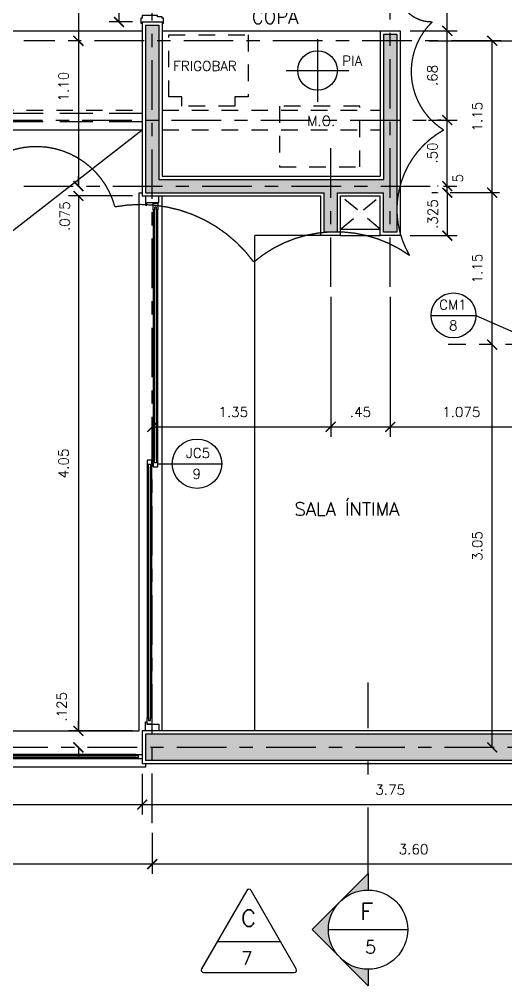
# Model space of a CAD drawing. Header units: millimetres. Extents: x 128 to 761, y 122 to 191.
# Drawn here: x 208.11 to 211.79, y 123.23 to 130.55 of the extents above; entities that cross this region are included whole.
import ezdxf
from ezdxf.enums import TextEntityAlignment as Align

# ---------------------------------------------------------------- set-up
doc = ezdxf.new("R2010")
doc.units = ezdxf.units.MM
for name, pattern in [('CENTER', [0.6, 0.375, -0.075, 0.075, -0.075]), ('DASHDOT', [1, 0.5, -0.25, 0, -0.25]), ('HIDDEN', [0.375, 0.25, -0.125])]:
    doc.linetypes.add(name, pattern=pattern)
for name, color, linetype in [('ALV', 5, 'Continuous'), ('CAIX', 2, 'Continuous'), ('CAIXN', 7, 'Continuous'), ('COTAS', 1, 'Continuous'), ('EIXOS', 141, 'CENTER'), ('LPROJ', 7, 'HIDDEN'), ('LVISTA02', 1, 'Continuous'), ('NOTAS', 2, 'Continuous'), ('PEÇAS', 7, 'Continuous'), ('REVEST', 2, 'Continuous'), ('SOLID', 8, 'Continuous'), ('TEXT', 3, 'Continuous')]:
    doc.layers.add(name, color=color, linetype=linetype)
doc.styles.add('100-50', font='romans.shx', dxfattribs={"height": 0.125})
doc.styles.add('60-50', font='romans.shx', dxfattribs={"height": 0.075})
doc.styles.add('80-50', font='romans.shx', dxfattribs={"height": 0.1})
doc.dimstyles.new('50', dxfattribs={"dimtxt": 0.1, "dimasz": 2.5, "dimexe": 1.25, "dimexo": 0.625, "dimgap": 0.075, "dimtad": 1, "dimzin": 0, "dimdsep": 46, "dimtxsty": '60-50', "dimcen": 2.5, "dimclrt": 3, "dimadec": 0, "dimazin": 0, "dimtfac": 1, "dimtmove": 0, "dimatfit": 3, "dimfxl": 1, "dimarcsym": 0})

# ---------------------------------------------------------------- blocks, each defined once
blk = doc.blocks.new('_ARCHTICK')
at = {"color": 0, "linetype": 'ByBlock', "const_width": 0.15}
blk.add_lwpolyline([(-0.5, -0.5), (0.5, 0.5)], dxfattribs=at)
blk = doc.blocks.new('*D184')
at = {"layer": 'COTAS', "color": 0, "lineweight": -2}
for p, q in [((209.114, 124.3898), (209.114, 124.0791)), ((212.714, 124.1541), (209.114, 124.1541))]:
    blk.add_line(p, q, dxfattribs=at)
at = {"layer": 'DEFPOINTS', "color": 0}
for p in [(209.114, 124.4648), (212.714, 124.4648), (209.114, 124.1541)]:
    blk.add_point(p, dxfattribs=at)
at = {"layer": 'COTAS', "color": 0, "lineweight": -2, "xscale": 0.075, "yscale": 0.075, "zscale": 0.075, "rotation": 180}
blk.add_blockref('_ARCHTICK', (209.114, 124.1541), dxfattribs=at)
at = {"layer": 'COTAS', "color": 0, "lineweight": -2, "xscale": 0.075, "yscale": 0.075, "zscale": 0.075}
blk.add_blockref('_ARCHTICK', (212.714, 124.1541), dxfattribs=at)
at = {"layer": 'COTAS', "color": 3, "insert": (211.0904, 124.2666), "char_height": 0.075, "attachment_point": 5, "style": '60-50'}
blk.add_mtext('3.60', dxfattribs=at)
blk = doc.blocks.new('*D185')
at = {"layer": 'COTAS', "color": 0, "lineweight": -2}
for p, q in [((203.114, 124.3898), (203.114, 124.0791)), ((209.114, 124.1541), (203.114, 124.1541))]:
    blk.add_line(p, q, dxfattribs=at)
at = {"layer": 'DEFPOINTS', "color": 0}
for p in [(203.114, 124.4648), (209.114, 124.4648), (203.114, 124.1541)]:
    blk.add_point(p, dxfattribs=at)
at = {"layer": 'COTAS', "color": 0, "lineweight": -2, "xscale": 0.075, "yscale": 0.075, "zscale": 0.075, "rotation": 180}
blk.add_blockref('_ARCHTICK', (203.114, 124.1541), dxfattribs=at)
at = {"layer": 'COTAS', "color": 0, "lineweight": -2, "xscale": 0.075, "yscale": 0.075, "zscale": 0.075}
blk.add_blockref('_ARCHTICK', (209.114, 124.1541), dxfattribs=at)
at = {"layer": 'COTAS', "color": 3, "insert": (206.114, 124.2666), "char_height": 0.075, "attachment_point": 5, "style": '60-50'}
blk.add_mtext('6.00', dxfattribs=at)
blk = doc.blocks.new('*D209')
at = {"layer": 'COTAS', "color": 0, "lineweight": -2}
blk.add_line((208.5556, 131.5371), (208.5556, 130.3871), dxfattribs=at)
at = {"layer": 'DEFPOINTS', "color": 0}
for p in [(208.5556, 131.5371), (208.5556, 130.3871), (208.5556, 130.3871)]:
    blk.add_point(p, dxfattribs=at)
at = {"layer": 'COTAS', "color": 0, "lineweight": -2, "xscale": 0.075, "yscale": 0.075, "zscale": 0.075}
for p, rotation in [((208.5556, 131.5371), 90), ((208.5556, 130.3871), 270)]:
    blk.add_blockref('_ARCHTICK', p, dxfattribs=dict(at, rotation=rotation))
at = {"layer": 'COTAS', "color": 3, "insert": (208.4431, 130.8546), "char_height": 0.075, "attachment_point": 5, "rotation": 90, "style": '60-50'}
blk.add_mtext('1.15', dxfattribs=at)
blk = doc.blocks.new('*D210')
at = {"layer": 'COTAS', "color": 0, "lineweight": -2}
blk.add_line((208.5556, 130.3871), (208.5556, 129.2871), dxfattribs=at)
at = {"layer": 'DEFPOINTS', "color": 0}
for p in [(208.5556, 130.3871), (208.5556, 129.2871), (208.5556, 129.2871)]:
    blk.add_point(p, dxfattribs=at)
at = {"layer": 'COTAS', "color": 0, "lineweight": -2, "xscale": 0.075, "yscale": 0.075, "zscale": 0.075}
for p, rotation in [((208.5556, 130.3871), 90), ((208.5556, 129.2871), 270)]:
    blk.add_blockref('_ARCHTICK', p, dxfattribs=dict(at, rotation=rotation))
at = {"layer": 'COTAS', "color": 3, "insert": (208.4431, 130.0403), "char_height": 0.075, "attachment_point": 5, "rotation": 90, "style": '60-50'}
blk.add_mtext('1.10', dxfattribs=at)
blk = doc.blocks.new('*D211')
at = {"layer": 'COTAS', "color": 0, "lineweight": -2}
blk.add_line((211.685, 125.0371), (211.685, 128.0871), dxfattribs=at)
at = {"layer": 'DEFPOINTS', "color": 0}
for p in [(211.685, 128.0871), (211.685, 128.0871), (211.685, 125.0371)]:
    blk.add_point(p, dxfattribs=at)
at = {"layer": 'COTAS', "color": 0, "lineweight": -2, "xscale": 0.075, "yscale": 0.075, "zscale": 0.075}
for p, rotation in [((211.685, 128.0871), 90), ((211.685, 125.0371), 270)]:
    blk.add_blockref('_ARCHTICK', p, dxfattribs=dict(at, rotation=rotation))
at = {"layer": 'COTAS', "color": 3, "insert": (211.5725, 126.5621), "char_height": 0.075, "attachment_point": 5, "rotation": 90, "style": '60-50'}
blk.add_mtext('3.05', dxfattribs=at)
blk = doc.blocks.new('*D212')
at = {"layer": 'COTAS', "color": 0, "lineweight": -2}
blk.add_line((211.685, 128.0871), (211.685, 129.2371), dxfattribs=at)
at = {"layer": 'DEFPOINTS', "color": 0}
for p in [(211.685, 129.2371), (211.685, 129.2371), (211.685, 128.0871)]:
    blk.add_point(p, dxfattribs=at)
at = {"layer": 'COTAS', "color": 0, "lineweight": -2, "xscale": 0.075, "yscale": 0.075, "zscale": 0.075}
for p, rotation in [((211.685, 129.2371), 90), ((211.685, 128.0871), 270)]:
    blk.add_blockref('_ARCHTICK', p, dxfattribs=dict(at, rotation=rotation))
at = {"layer": 'COTAS', "color": 3, "insert": (211.5725, 128.6621), "char_height": 0.075, "attachment_point": 5, "rotation": 90, "style": '60-50'}
blk.add_mtext('1.15', dxfattribs=at)
blk = doc.blocks.new('*D213')
at = {"layer": 'COTAS', "color": 0, "lineweight": -2}
blk.add_line((211.685, 129.2371), (211.685, 130.3871), dxfattribs=at)
at = {"layer": 'DEFPOINTS', "color": 0}
for p in [(211.685, 130.3871), (211.685, 130.3871), (211.685, 129.2371)]:
    blk.add_point(p, dxfattribs=at)
at = {"layer": 'COTAS', "color": 0, "lineweight": -2, "xscale": 0.075, "yscale": 0.075, "zscale": 0.075}
for p, rotation in [((211.685, 130.3871), 90), ((211.685, 129.2371), 270)]:
    blk.add_blockref('_ARCHTICK', p, dxfattribs=dict(at, rotation=rotation))
at = {"layer": 'COTAS', "color": 3, "insert": (211.5725, 129.8121), "char_height": 0.075, "attachment_point": 5, "rotation": 90, "style": '60-50'}
blk.add_mtext('1.15', dxfattribs=at)
blk = doc.blocks.new('*D214')
at = {"layer": 'COTAS', "color": 0, "lineweight": -2}
for p, q in [((211.3456, 129.2871), (211.3456, 129.3621)), ((211.2777, 129.2871), (211.2706, 129.2871)), ((211.3456, 129.2371), (211.3456, 129.2871)), ((211.2777, 129.2371), (211.2706, 129.2371)), ((211.3456, 129.2371), (211.3456, 129.1621))]:
    blk.add_line(p, q, dxfattribs=at)
at = {"layer": 'DEFPOINTS', "color": 0}
for p in [(211.3456, 129.2871), (211.3527, 129.2871), (211.3527, 129.2371)]:
    blk.add_point(p, dxfattribs=at)
at = {"layer": 'COTAS', "color": 0, "lineweight": -2, "xscale": 0.075, "yscale": 0.075, "zscale": 0.075}
for p, rotation in [((211.3456, 129.2871), 270), ((211.3456, 129.2371), 90)]:
    blk.add_blockref('_ARCHTICK', p, dxfattribs=dict(at, rotation=rotation))
at = {"layer": 'COTAS', "color": 3, "insert": (211.4254, 129.346), "char_height": 0.075, "attachment_point": 5, "rotation": 90, "style": '60-50'}
blk.add_mtext('5', dxfattribs=at)
blk = doc.blocks.new('*D217')
at = {"layer": 'COTAS', "color": 0, "lineweight": -2}
for p, q in [((211.2073, 130.3871), (221.2799, 130.3871)), ((221.2049, 128.0371), (221.2049, 130.3871))]:
    blk.add_line(p, q, dxfattribs=at)
at = {"layer": 'DEFPOINTS', "color": 0}
for p in [(211.1323, 130.3871), (221.2049, 130.3871), (221.4206, 128.0371)]:
    blk.add_point(p, dxfattribs=at)
at = {"layer": 'COTAS', "color": 0, "lineweight": -2, "xscale": 0.075, "yscale": 0.075, "zscale": 0.075}
for p, rotation in [((221.2049, 130.3871), 90), ((221.2049, 128.0371), 270)]:
    blk.add_blockref('_ARCHTICK', p, dxfattribs=dict(at, rotation=rotation))
at = {"layer": 'COTAS', "color": 3, "insert": (221.0924, 129.2121), "char_height": 0.075, "attachment_point": 5, "rotation": 90, "style": '60-50'}
blk.add_mtext('2.35', dxfattribs=at)
blk = doc.blocks.new('*D244')
at = {"layer": 'COTAS', "color": 0, "lineweight": -2}
for p, q in [((210.464, 128.4484), (210.464, 127.3892)), ((209.114, 127.4642), (210.464, 127.4642))]:
    blk.add_line(p, q, dxfattribs=at)
at = {"layer": 'DEFPOINTS', "color": 0}
for p in [(210.464, 128.5234), (209.114, 127.4642), (210.464, 127.4642)]:
    blk.add_point(p, dxfattribs=at)
at = {"layer": 'COTAS', "color": 0, "lineweight": -2, "xscale": 0.075, "yscale": 0.075, "zscale": 0.075, "rotation": 180}
blk.add_blockref('_ARCHTICK', (209.114, 127.4642), dxfattribs=at)
at = {"layer": 'COTAS', "color": 0, "lineweight": -2, "xscale": 0.075, "yscale": 0.075, "zscale": 0.075}
blk.add_blockref('_ARCHTICK', (210.464, 127.4642), dxfattribs=at)
at = {"layer": 'COTAS', "color": 3, "insert": (209.7272, 127.5767), "char_height": 0.075, "attachment_point": 5, "style": '60-50'}
blk.add_mtext('1.35', dxfattribs=at)
blk = doc.blocks.new('*D245')
at = {"layer": 'COTAS', "color": 0, "lineweight": -2}
for p, q in [((210.914, 128.4484), (210.914, 127.3892)), ((210.464, 127.4642), (210.914, 127.4642))]:
    blk.add_line(p, q, dxfattribs=at)
at = {"layer": 'DEFPOINTS', "color": 0}
for p in [(210.464, 128.5234), (210.914, 128.5234), (210.914, 127.4642)]:
    blk.add_point(p, dxfattribs=at)
at = {"layer": 'COTAS', "color": 0, "lineweight": -2, "xscale": 0.075, "yscale": 0.075, "zscale": 0.075, "rotation": 180}
blk.add_blockref('_ARCHTICK', (210.464, 127.4642), dxfattribs=at)
at = {"layer": 'COTAS', "color": 0, "lineweight": -2, "xscale": 0.075, "yscale": 0.075, "zscale": 0.075}
blk.add_blockref('_ARCHTICK', (210.914, 127.4642), dxfattribs=at)
at = {"layer": 'COTAS', "color": 3, "insert": (210.689, 127.5767), "char_height": 0.075, "attachment_point": 5, "style": '60-50'}
blk.add_mtext('.45', dxfattribs=at)
blk = doc.blocks.new('*D246')
at = {"layer": 'COTAS', "color": 0, "lineweight": -2}
for p, q in [((211.989, 127.9371), (211.989, 127.3892)), ((210.914, 127.4642), (211.989, 127.4642))]:
    blk.add_line(p, q, dxfattribs=at)
at = {"layer": 'DEFPOINTS', "color": 0}
for p in [(210.914, 128.5234), (211.989, 128.0121), (211.989, 127.4642)]:
    blk.add_point(p, dxfattribs=at)
at = {"layer": 'COTAS', "color": 0, "lineweight": -2, "xscale": 0.075, "yscale": 0.075, "zscale": 0.075, "rotation": 180}
blk.add_blockref('_ARCHTICK', (210.914, 127.4642), dxfattribs=at)
at = {"layer": 'COTAS', "color": 0, "lineweight": -2, "xscale": 0.075, "yscale": 0.075, "zscale": 0.075}
blk.add_blockref('_ARCHTICK', (211.989, 127.4642), dxfattribs=at)
at = {"layer": 'COTAS', "color": 3, "insert": (211.4515, 127.5767), "char_height": 0.075, "attachment_point": 5, "style": '60-50'}
blk.add_mtext('1.075', dxfattribs=at)
blk = doc.blocks.new('*D256')
at = {"layer": 'COTAS', "color": 0, "lineweight": -2}
for p, q in [((209.039, 124.8371), (209.039, 124.5295)), ((203.189, 124.6045), (209.039, 124.6045))]:
    blk.add_line(p, q, dxfattribs=at)
at = {"layer": 'DEFPOINTS', "color": 0}
for p in [(203.189, 124.9121), (209.039, 124.9121), (209.039, 124.6045)]:
    blk.add_point(p, dxfattribs=at)
at = {"layer": 'COTAS', "color": 0, "lineweight": -2, "xscale": 0.075, "yscale": 0.075, "zscale": 0.075, "rotation": 180}
blk.add_blockref('_ARCHTICK', (203.189, 124.6045), dxfattribs=at)
at = {"layer": 'COTAS', "color": 0, "lineweight": -2, "xscale": 0.075, "yscale": 0.075, "zscale": 0.075}
blk.add_blockref('_ARCHTICK', (209.039, 124.6045), dxfattribs=at)
at = {"layer": 'COTAS', "color": 3, "insert": (206.114, 124.717), "char_height": 0.075, "attachment_point": 5, "style": '60-50'}
blk.add_mtext('5.85', dxfattribs=at)
blk = doc.blocks.new('*D257')
at = {"layer": 'COTAS', "color": 0, "lineweight": -2}
for p, q in [((212.789, 124.8371), (212.789, 124.5295)), ((209.039, 124.6045), (212.789, 124.6045))]:
    blk.add_line(p, q, dxfattribs=at)
at = {"layer": 'DEFPOINTS', "color": 0}
for p in [(209.039, 124.9121), (212.789, 124.9121), (212.789, 124.6045)]:
    blk.add_point(p, dxfattribs=at)
at = {"layer": 'COTAS', "color": 0, "lineweight": -2, "xscale": 0.075, "yscale": 0.075, "zscale": 0.075, "rotation": 180}
blk.add_blockref('_ARCHTICK', (209.039, 124.6045), dxfattribs=at)
at = {"layer": 'COTAS', "color": 0, "lineweight": -2, "xscale": 0.075, "yscale": 0.075, "zscale": 0.075}
blk.add_blockref('_ARCHTICK', (212.789, 124.6045), dxfattribs=at)
at = {"layer": 'COTAS', "color": 3, "insert": (210.914, 124.717), "char_height": 0.075, "attachment_point": 5, "style": '60-50'}
blk.add_mtext('3.75', dxfattribs=at)
blk = doc.blocks.new('*D264')
at = {"layer": 'COTAS', "color": 0, "lineweight": -2}
for p, q in [((208.5556, 129.2871), (208.5556, 129.3621)), ((208.964, 129.2121), (208.4806, 129.2121)), ((208.5556, 129.2121), (208.5556, 129.1371))]:
    blk.add_line(p, q, dxfattribs=at)
at = {"layer": 'DEFPOINTS', "color": 0}
for p in [(208.5556, 129.2871), (208.5556, 129.2121), (209.039, 129.2121)]:
    blk.add_point(p, dxfattribs=at)
at = {"layer": 'COTAS', "color": 0, "lineweight": -2, "xscale": 0.075, "yscale": 0.075, "zscale": 0.075}
for p, rotation in [((208.5556, 129.2871), 270), ((208.5556, 129.2121), 90)]:
    blk.add_blockref('_ARCHTICK', p, dxfattribs=dict(at, rotation=rotation))
at = {"layer": 'COTAS', "color": 3, "insert": (208.4521, 129.0593), "char_height": 0.075, "attachment_point": 5, "rotation": 90, "style": '60-50'}
blk.add_mtext('.075', dxfattribs=at)
blk = doc.blocks.new('*D265')
at = {"layer": 'COTAS', "color": 0, "lineweight": -2}
for p, q in [((208.5556, 129.2121), (208.5556, 125.1621)), ((208.964, 125.1621), (208.4806, 125.1621))]:
    blk.add_line(p, q, dxfattribs=at)
at = {"layer": 'DEFPOINTS', "color": 0}
for p in [(209.039, 129.2121), (208.5556, 125.1621), (209.039, 125.1621)]:
    blk.add_point(p, dxfattribs=at)
at = {"layer": 'COTAS', "color": 0, "lineweight": -2, "xscale": 0.075, "yscale": 0.075, "zscale": 0.075}
for p, rotation in [((208.5556, 129.2121), 90), ((208.5556, 125.1621), 270)]:
    blk.add_blockref('_ARCHTICK', p, dxfattribs=dict(at, rotation=rotation))
at = {"layer": 'COTAS', "color": 3, "insert": (208.4431, 127.1871), "char_height": 0.075, "attachment_point": 5, "rotation": 90, "style": '60-50'}
blk.add_mtext('4.05', dxfattribs=at)
blk = doc.blocks.new('*D266')
at = {"layer": 'COTAS', "color": 0, "lineweight": -2}
for p, q in [((208.5556, 125.1621), (208.5556, 125.2371)), ((208.5556, 125.0371), (208.5556, 124.9621)), ((208.6265, 125.0371), (208.6306, 125.0371))]:
    blk.add_line(p, q, dxfattribs=at)
at = {"layer": 'DEFPOINTS', "color": 0}
for p in [(209.039, 125.1621), (208.5515, 125.0371), (208.5556, 125.0371)]:
    blk.add_point(p, dxfattribs=at)
at = {"layer": 'COTAS', "color": 0, "lineweight": -2, "xscale": 0.075, "yscale": 0.075, "zscale": 0.075}
for p, rotation in [((208.5556, 125.1621), 270), ((208.5556, 125.0371), 90)]:
    blk.add_blockref('_ARCHTICK', p, dxfattribs=dict(at, rotation=rotation))
at = {"layer": 'COTAS', "color": 3, "insert": (208.4292, 125.3443), "char_height": 0.075, "attachment_point": 5, "rotation": 90, "style": '60-50'}
blk.add_mtext('.125', dxfattribs=at)
blk = doc.blocks.new('*D267')
at = {"layer": 'COTAS', "color": 0, "lineweight": -2}
for p, q in [((211.3456, 129.2371), (211.3456, 128.9121)), ((211.064, 128.9121), (211.4206, 128.9121))]:
    blk.add_line(p, q, dxfattribs=at)
at = {"layer": 'DEFPOINTS', "color": 0}
for p in [(211.3456, 129.2371), (210.989, 128.9121), (211.3456, 128.9121)]:
    blk.add_point(p, dxfattribs=at)
at = {"layer": 'COTAS', "color": 0, "lineweight": -2, "xscale": 0.075, "yscale": 0.075, "zscale": 0.075}
for p, rotation in [((211.3456, 129.2371), 90), ((211.3456, 128.9121), 270)]:
    blk.add_blockref('_ARCHTICK', p, dxfattribs=dict(at, rotation=rotation))
at = {"layer": 'COTAS', "color": 3, "insert": (211.2354, 129.0746), "char_height": 0.075, "attachment_point": 5, "rotation": 90, "style": '60-50'}
blk.add_mtext('.325', dxfattribs=at)
blk = doc.blocks.new('*D268')
at = {"layer": 'COTAS', "color": 0, "lineweight": -2}
for p, q in [((211.2045, 129.7871), (211.4206, 129.7871)), ((211.3456, 129.2871), (211.3456, 129.7871))]:
    blk.add_line(p, q, dxfattribs=at)
at = {"layer": 'DEFPOINTS', "color": 0}
for p in [(211.1295, 129.7871), (211.3456, 129.7871), (211.3456, 129.2871)]:
    blk.add_point(p, dxfattribs=at)
at = {"layer": 'COTAS', "color": 0, "lineweight": -2, "xscale": 0.075, "yscale": 0.075, "zscale": 0.075}
for p, rotation in [((211.3456, 129.7871), 90), ((211.3456, 129.2871), 270)]:
    blk.add_blockref('_ARCHTICK', p, dxfattribs=dict(at, rotation=rotation))
at = {"layer": 'COTAS', "color": 3, "insert": (211.2331, 129.5371), "char_height": 0.075, "attachment_point": 5, "rotation": 90, "style": '60-50'}
blk.add_mtext('.50', dxfattribs=at)
blk = doc.blocks.new('*D269')
at = {"layer": 'COTAS', "color": 0, "lineweight": -2}
for p, q in [((211.064, 130.4621), (211.4206, 130.4621)), ((211.3456, 129.7871), (211.3456, 130.4621)), ((211.3, 129.7871), (211.2706, 129.7871))]:
    blk.add_line(p, q, dxfattribs=at)
at = {"layer": 'DEFPOINTS', "color": 0}
for p in [(210.989, 130.4621), (211.3456, 130.4621), (211.375, 129.7871)]:
    blk.add_point(p, dxfattribs=at)
at = {"layer": 'COTAS', "color": 0, "lineweight": -2, "xscale": 0.075, "yscale": 0.075, "zscale": 0.075}
for p, rotation in [((211.3456, 130.4621), 90), ((211.3456, 129.7871), 270)]:
    blk.add_blockref('_ARCHTICK', p, dxfattribs=dict(at, rotation=rotation))
at = {"layer": 'COTAS', "color": 3, "insert": (211.2331, 130.1246), "char_height": 0.075, "attachment_point": 5, "rotation": 90, "style": '60-50'}
blk.add_mtext('.68', dxfattribs=at)
blk = doc.blocks.new('*D270')
at = {"layer": 'COTAS', "color": 0, "lineweight": -2}
for p, q in [((211.114, 131.4621), (211.4206, 131.4621)), ((211.3456, 130.4621), (211.3456, 131.4621))]:
    blk.add_line(p, q, dxfattribs=at)
at = {"layer": 'DEFPOINTS', "color": 0}
for p in [(211.039, 131.4621), (211.3456, 131.4621), (210.989, 130.4621)]:
    blk.add_point(p, dxfattribs=at)
at = {"layer": 'COTAS', "color": 0, "lineweight": -2, "xscale": 0.075, "yscale": 0.075, "zscale": 0.075}
for p, rotation in [((211.3456, 131.4621), 90), ((211.3456, 130.4621), 270)]:
    blk.add_blockref('_ARCHTICK', p, dxfattribs=dict(at, rotation=rotation))
at = {"layer": 'COTAS', "color": 3, "insert": (211.2331, 130.9621), "char_height": 0.075, "attachment_point": 5, "rotation": 90, "style": '60-50'}
blk.add_mtext('1.00', dxfattribs=at)
blk = doc.blocks.new('*D277')
at = {"layer": 'COTAS', "color": 0, "lineweight": -2}
for p, q in [((208.8626, 131.4296), (208.8626, 130.5296)), ((208.964, 130.5296), (208.7876, 130.5296))]:
    blk.add_line(p, q, dxfattribs=at)
at = {"layer": 'DEFPOINTS', "color": 0}
for p in [(209.039, 131.4296), (208.8626, 130.5296), (209.039, 130.5296)]:
    blk.add_point(p, dxfattribs=at)
at = {"layer": 'COTAS', "color": 0, "lineweight": -2, "xscale": 0.075, "yscale": 0.075, "zscale": 0.075}
for p, rotation in [((208.8626, 131.4296), 90), ((208.8626, 130.5296), 270)]:
    blk.add_blockref('_ARCHTICK', p, dxfattribs=dict(at, rotation=rotation))
at = {"layer": 'COTAS', "color": 3, "insert": (208.7501, 130.9796), "char_height": 0.075, "attachment_point": 5, "rotation": 90, "style": '60-50'}
blk.add_mtext('.90', dxfattribs=at)

msp = doc.modelspace()

# ---------------------------------------------------------------- hatches: boundary and pattern name
at = {"layer": 'NOTAS'}
h = msp.add_hatch(color=1, dxfattribs=at)
h.paths.add_polyline_path([(210.5345, 123.8697), (210.3223, 123.6576), (210.5345, 123.4454, -0.414214)])
h.paths.add_polyline_path([(210.5345, 123.4454), (210.7466, 123.2333), (210.7466, 123.3576, -0.198912)])
h.paths.add_polyline_path([(210.7466, 123.9576), (210.7466, 124.0818), (210.5345, 123.8697, -0.198912)])
at = {"layer": 'SOLID'}
h = msp.add_hatch(color=256, dxfattribs=at)
h.paths.add_polyline_path([(209.164, 136.0871), (209.064, 136.0871), (209.064, 134.6871), (209.164, 134.6871)], flags=17)
h.paths.add_polyline_path([(209.064, 131.5871), (209.014, 131.5871), (209.014, 131.4871), (209.064, 131.4871), (209.064, 131.4546), (209.164, 131.4546), (209.164, 131.4871), (211.014, 131.4871), (211.014, 131.5871), (210.964, 131.5871), (210.964, 132.3371), (210.864, 132.3371), (210.864, 131.5871), (209.164, 131.5871), (209.164, 133.7371), (210.864, 133.7371), (210.864, 133.0871), (210.964, 133.0871), (210.964, 136.0871), (210.864, 136.0871), (210.864, 133.8371), (209.164, 133.8371), (209.164, 133.9371), (209.064, 133.9371)])
h.paths.add_polyline_path([(209.164, 130.5046), (209.064, 130.5046), (209.064, 129.2371), (210.414, 129.2371), (210.414, 128.9371), (210.514, 128.9371), (210.514, 129.2371), (210.864, 129.2371), (210.864, 128.9371), (210.964, 128.9371), (210.964, 130.4371), (210.864, 130.4371), (210.864, 129.3371), (209.164, 129.3371)])
h = msp.add_hatch(color=256, dxfattribs=at)
h.paths.add_polyline_path([(212.014, 128.1371), (212.014, 128.0371), (213.864, 128.0371), (213.864, 127.9371), (213.964, 127.9371), (213.964, 128.1371)])
h.paths.add_polyline_path([(209.064, 125.1371), (209.064, 124.9371), (212.764, 124.9371), (212.764, 125.1371)])

# ---------------------------------------------------------------- linework, layer by layer
at = {"layer": 'ALV'}
for p, q in [((209.064, 130.5046), (209.064, 129.2371)), ((209.064, 130.5046), (209.164, 130.5046)), ((209.164, 130.5046), (209.164, 129.3371)), ((210.864, 130.4371), (210.864, 129.3371)), ((210.864, 130.4371), (210.964, 130.4371)), ((210.964, 130.4371), (210.964, 128.9371)), ((209.164, 129.3371), (210.864, 129.3371)), ((209.064, 129.2371), (210.414, 129.2371)), ((210.414, 128.9371), (210.414, 129.2371)), ((210.514, 128.9371), (210.514, 129.2371)), ((210.514, 129.2371), (210.864, 129.2371)), ((210.864, 128.9371), (210.864, 129.2371)), ((210.514, 128.9371), (210.414, 128.9371)), ((210.964, 128.9371), (210.864, 128.9371)), ((212.764, 125.1371), (209.064, 125.1371)), ((209.064, 125.1371), (209.064, 124.9371)), ((212.764, 124.9371), (209.064, 124.9371))]:
    msp.add_line(p, q, dxfattribs=at)
at = {"layer": 'CAIX', "linetype": 'HIDDEN', "ltscale": 0.5}
msp.add_line((204.339, 129.8621), (209.039, 129.8621), dxfattribs=at)
at = {"layer": 'CAIX', "linetype": 'HIDDEN'}
for p, q in [((209.039, 129.8371), (204.339, 129.8371)), ((209.039, 129.7744), (204.339, 129.7744))]:
    msp.add_line(p, q, dxfattribs=at)
at = {"layer": 'CAIX'}
for p, q in [((209.1315, 127.2121), (209.1315, 129.1081)), ((209.1465, 127.2121), (209.1465, 129.1081)), ((209.0865, 125.2621), (209.0865, 127.1621)), ((209.1015, 125.2621), (209.1015, 127.1621)), ((209.0765, 125.2121), (209.0765, 125.2621)), ((209.0765, 125.2621), (209.0865, 125.2621)), ((209.0865, 125.2621), (209.0865, 125.2421)), ((209.1015, 125.2421), (209.1015, 125.2621)), ((209.1015, 125.2621), (209.1115, 125.2621)), ((209.1115, 125.2621), (209.1115, 125.2121)), ((209.1115, 125.2121), (209.0765, 125.2121)), ((209.0865, 125.2421), (209.1015, 125.2421)), ((208.989, 124.9746), (207.894, 124.9746)), ((208.989, 124.9596), (207.894, 124.9596))]:
    msp.add_line(p, q, dxfattribs=at)
at = {"layer": 'CAIX', "color": 1}
for p, q in [((208.989, 124.9846), (207.894, 124.9846)), ((208.989, 124.9496), (207.894, 124.9496))]:
    msp.add_line(p, q, dxfattribs=at)
at = {"layer": 'CAIX'}
for points in [[(209.189, 130.5196), (209.199, 130.5196), (209.199, 130.5596), (209.189, 130.5596), (209.189, 130.5696), (209.154, 130.5696), (209.154, 130.5796), (209.039, 130.5796), (209.039, 130.5596), (209.029, 130.5596), (209.029, 130.5196), (209.039, 130.5196)], [(209.064, 129.2121), (209.064, 129.1421), (209.074, 129.1421), (209.074, 129.1621), (209.164, 129.1621), (209.164, 129.2121)], [(209.064, 125.1621), (209.064, 125.2321), (209.074, 125.2321), (209.074, 125.2121), (209.164, 125.2121), (209.164, 125.1621)]]:
    msp.add_lwpolyline(points, dxfattribs=at)
for points in [[(209.1315, 129.1281), (209.1315, 129.1081), (209.1215, 129.1081), (209.1215, 129.1581), (209.1565, 129.1581), (209.1565, 129.1081), (209.1465, 129.1081), (209.1465, 129.1281)], [(209.1015, 127.1821), (209.1015, 127.1621), (209.1115, 127.1621), (209.1115, 127.2121), (209.0765, 127.2121), (209.0765, 127.1621), (209.0865, 127.1621), (209.0865, 127.1821)], [(209.1315, 127.1921), (209.1315, 127.2121), (209.1215, 127.2121), (209.1215, 127.1621), (209.1565, 127.1621), (209.1565, 127.2121), (209.1465, 127.2121), (209.1465, 127.1921)], [(209.039, 124.9496), (208.989, 124.9496), (208.989, 124.9596), (209.009, 124.9596), (209.009, 124.9746), (208.989, 124.9746), (208.989, 124.9846), (209.039, 124.9846)]]:
    msp.add_lwpolyline(points, close=True, dxfattribs=at)
at = {"layer": 'CAIXN', "color": 8, "ltscale": 0.5}
for p, q in [((211.2224, 128.3084), (211.5624, 128.3084)), ((211.5624, 128.3084), (211.889, 128.1644)), ((209.1565, 127.1851), (209.6396, 127.1851))]:
    msp.add_line(p, q, dxfattribs=at)
for centre, radius in [((211.3924, 128.3084), 0.17), ((209.4526, 127.1851), 0.187)]:
    msp.add_circle(centre, radius, dxfattribs=at)
at = {"layer": 'EIXOS'}
for p, q in [((209.114, 124.4648), (209.114, 137.9504)), ((210.914, 128.5234), (210.914, 137.3263)), ((221.2022, 130.3871), (208.1417, 130.3871)), ((202.5099, 129.7871), (211.3981, 129.7871)), ((210.464, 128.5234), (210.464, 129.6519)), ((208.1417, 129.2871), (211.4945, 129.2871)), ((215.7911, 129.2371), (211.2281, 129.2371)), ((214.1861, 128.0871), (211.3527, 128.0871)), ((220.4752, 125.0371), (199.4785, 125.0371))]:
    msp.add_line(p, q, dxfattribs=at)
at = {"layer": 'LPROJ', "color": 2, "ltscale": 0.5}
for p, q in [((209.189, 129.8621), (210.839, 129.8621)), ((209.189, 129.7121), (210.839, 129.7121))]:
    msp.add_line(p, q, dxfattribs=at)
at = {"layer": 'LPROJ', "ltscale": 0.5}
for p, q in [((210.839, 128.9621), (210.539, 129.2121)), ((210.539, 128.9621), (210.839, 129.2121))]:
    msp.add_line(p, q, dxfattribs=at)
at = {"layer": 'LVISTA02', "color": 2}
for p, q in [((204.339, 130.4621), (209.039, 130.4621)), ((204.339, 129.7121), (209.039, 129.7121))]:
    msp.add_line(p, q, dxfattribs=at)
at = {"layer": 'LVISTA02'}
for p, q in [((209.014, 125.1621), (209.014, 129.2371)), ((209.014, 129.2371), (209.039, 129.2371)), ((209.189, 125.1621), (209.189, 129.2121)), ((209.1215, 129.1081), (209.1215, 127.2121)), ((209.1565, 127.2121), (209.1565, 129.1081)), ((210.539, 128.9621), (210.839, 128.9621)), ((209.889, 125.1621), (209.889, 128.9121)), ((210.439, 128.9121), (209.889, 128.9121)), ((210.539, 128.9121), (210.839, 128.9121)), ((209.0765, 127.1621), (209.0765, 125.2621)), ((209.1115, 125.2621), (209.1115, 127.1621)), ((203.189, 125.1621), (209.014, 125.1621)), ((209.064, 124.9121), (209.064, 124.8871)), ((209.064, 124.8871), (203.164, 124.8871))]:
    msp.add_line(p, q, dxfattribs=at)
at = {"layer": 'NOTAS', "color": 8, "linetype": 'DASHDOT'}
for p, q in [((210.364, 130.3995), (210.364, 129.9247)), ((210.1266, 130.1621), (210.6013, 130.1621))]:
    msp.add_line(p, q, dxfattribs=at)
at = {"layer": 'NOTAS', "color": 8}
msp.add_line((203.189, 125.1621), (209.039, 129.7121), dxfattribs=at)
at = {"layer": 'NOTAS', "color": 5, "linetype": 'DASHDOT'}
msp.add_line((210.7466, 124.0818), (210.7466, 125.5287), dxfattribs=at)
at = {"layer": 'NOTAS', "color": 1, "ltscale": 0.5}
for p, q in [((210.4466, 123.6576), (211.0466, 123.6576)), ((209.6058, 123.5681), (210.0843, 123.5681))]:
    msp.add_line(p, q, dxfattribs=at)
at = {"layer": 'NOTAS', "color": 211, "const_width": 0.01}
msp.add_lwpolyline([(209.409, 131.1757, 0.5598), (210.5042, 131.0614, 0.877239), (211.0191, 130.9307, 0.620366), (211.2316, 130.5305, 0.485667), (211.3182, 129.7117, 0.421671), (211.0607, 128.7615, 0.345312), (209.8819, 128.712, 0.288463), (208.8313, 129.1302, 0.776724), (207.6395, 129.1175, 0.965528), (207.0056, 129.0922, 0.293127), (206.1344, 128.9873, 0.527158), (204.901, 129.0922, 0.814356), (203.8694, 128.9298, 0.561134), (202.8471, 129.6369, 0.360652), (202.8851, 130.8405, 0.556655), (203.8867, 131.892, 0.643078), (205.277, 131.793, 0.755383), (205.9732, 131.0611, 0.505101), (207.2211, 130.8352, 0.482834), (208.2971, 131.0069, 0.311498)], format="xyb", close=True, dxfattribs=at)
at = {"layer": 'NOTAS', "color": 1, "ltscale": 0.5}
msp.add_lwpolyline([(210.7466, 123.3576), (210.7466, 123.2333), (210.3223, 123.6576), (210.7466, 124.0818), (210.7466, 123.9576)], dxfattribs=at)
at = {"layer": 'NOTAS', "color": 2, "ltscale": 0.5}
msp.add_lwpolyline([(210.2038, 123.3611), (209.8613, 123.9544, 0.57735), (209.8288, 123.9544), (209.4863, 123.3611, 0.57735), (209.5025, 123.333), (210.1876, 123.333, 0.57735)], format="xyb", close=True, dxfattribs=at)
msp.add_circle((210.7466, 123.6576), 0.3, dxfattribs=at)
at = {"layer": 'PEÇAS', "color": 0, "linetype": 'HIDDEN', "ltscale": 0.5}
for points in [[(209.239, 129.9621), (209.239, 130.4321), (209.839, 130.4321), (209.839, 129.9621), (209.739, 129.9621), (209.739, 129.8921), (209.339, 129.8921), (209.339, 129.9621)], [(210.6845, 129.4321), (210.6845, 129.8921), (210.077, 129.8921), (210.077, 129.4321)]]:
    msp.add_lwpolyline(points, close=True, dxfattribs=at)
at = {"layer": 'PEÇAS', "color": 0, "linetype": 'ByBlock'}
msp.add_circle((210.364, 130.1621), 0.15, dxfattribs=at)
at = {"layer": 'REVEST'}
for p, q in [((209.039, 130.5296), (209.039, 129.2121)), ((209.039, 130.5296), (209.189, 130.5296)), ((209.189, 130.5296), (209.189, 129.3621)), ((209.189, 130.4621), (210.839, 130.4621)), ((210.839, 130.4621), (210.989, 130.4621)), ((210.839, 130.4621), (210.839, 129.3621)), ((210.989, 130.4621), (210.989, 128.9121)), ((209.189, 129.3621), (210.839, 129.3621)), ((209.039, 129.2121), (210.389, 129.2121)), ((210.389, 128.9121), (210.389, 129.2121)), ((210.539, 128.9121), (210.539, 129.2121)), ((210.539, 129.2121), (210.839, 129.2121)), ((210.839, 128.9121), (210.839, 129.2121)), ((210.539, 128.9121), (210.389, 128.9121)), ((210.989, 128.9121), (210.839, 128.9121)), ((212.789, 125.1621), (209.039, 125.1621)), ((209.039, 125.1621), (209.039, 124.9121)), ((212.789, 124.9121), (209.039, 124.9121))]:
    msp.add_line(p, q, dxfattribs=at)

# ---------------------------------------------------------------- texts
at = {"layer": 'CAIXN', "color": 2, "ltscale": 0.5, "char_height": 0.075, "attachment_point": 5, "style": '60-50'}
for s, insert in [('CM1', (211.3878, 128.3893)), ('8', (211.3906, 128.2316)), ('JC5', (209.4605, 127.2659)), ('9', (209.4508, 127.1083))]:
    msp.add_mtext(s, dxfattribs=dict(at, insert=insert))
at = {"layer": 'NOTAS', "color": 5, "ltscale": 0.5, "style": '100-50'}
for s, p in [('C', (209.7864, 123.6821)), ('F', (210.6879, 123.7322))]:
    msp.add_text(s, height=0.125, dxfattribs=at).set_placement(p)
at = {"layer": 'NOTAS', "color": 2, "ltscale": 0.5, "style": '100-50'}
msp.add_text('5', height=0.1, dxfattribs=at).set_placement((210.7654, 123.4765), align=Align.CENTER)
msp.add_text('7', height=0.1, dxfattribs=at).set_placement((209.7865, 123.3916))
at = {"layer": 'TEXT', "style": '80-50'}
for s, p in [('COPA', (209.8669, 130.5166)), ('SALA ÍNTIMA', (210.1894, 126.792))]:
    msp.add_text(s, height=0.1, dxfattribs=at).set_placement(p)
at = {"layer": 'TEXT', "color": 1, "style": '80-50'}
for s, p in [('FRIGOBAR', (209.272, 130.1585)), ('PIA', (210.5513, 130.1972)), ('M.O.', (210.2861, 129.7428))]:
    msp.add_text(s, height=0.075, dxfattribs=at).set_placement(p)

# ---------------------------------------------------------------- dimensions: what is measured, and where the dimension line sits
at = {"layer": 'COTAS'}
for base, p1, p2, override, picture, middle in [((208.5556, 130.3871), (208.5556, 131.5371), (208.5556, 130.3871), {"dimasz": 0.075, "dimexe": 0.075, "dimexo": 0.075, "dimzin": 4, "dimblk1": 'ARCHTICK', "dimblk2": 'ARCHTICK', "dimsah": 1, "dimtmove": 2}, '*D209', (208.4431, 130.8546)), ((208.5556, 129.2871), (208.5556, 130.3871), (208.5556, 129.2871), {"dimasz": 0.075, "dimexe": 0.075, "dimexo": 0.075, "dimzin": 4, "dimblk1": 'ARCHTICK', "dimblk2": 'ARCHTICK', "dimsah": 1, "dimse1": 1, "dimtmove": 2}, '*D210', (208.4431, 130.0403)), ((208.5556, 129.2121), (208.5556, 129.2871), (209.039, 129.2121), {"dimasz": 0.075, "dimexe": 0.075, "dimexo": 0.075, "dimdec": 3, "dimzin": 4, "dimblk1": 'ARCHTICK', "dimblk2": 'ARCHTICK', "dimsah": 1, "dimtofl": 0, "dimtmove": 2}, '*D264', (208.4521, 129.0593)), ((211.3456, 128.9121), (211.3456, 129.2371), (210.989, 128.9121), {"dimasz": 0.075, "dimexe": 0.075, "dimexo": 0.075, "dimdec": 3, "dimzin": 4, "dimblk1": 'ARCHTICK', "dimblk2": 'ARCHTICK', "dimsah": 1, "dimtofl": 0, "dimtmove": 2}, '*D267', (211.2354, 129.0746)), ((208.5556, 125.0371), (209.039, 125.1621), (208.5515, 125.0371), {"dimasz": 0.075, "dimexe": 0.075, "dimexo": 0.075, "dimdec": 3, "dimzin": 4, "dimblk1": 'ARCHTICK', "dimblk2": 'ARCHTICK', "dimsah": 1, "dimse1": 1, "dimtofl": 0, "dimtmove": 2}, '*D266', (208.4292, 125.3443))]:
    dim = msp.add_linear_dim(base=base, p1=p1, p2=p2, angle=90, dimstyle='50', override=override, dxfattribs=at)
    dim.commit()
    dim.dimension.update_dxf_attribs({"geometry": picture, "text_midpoint": middle, "dimtype": 160})
for base, p1, p2, override, picture, middle in [((211.3456, 131.4621), (210.989, 130.4621), (211.039, 131.4621), {"dimasz": 0.075, "dimexe": 0.075, "dimexo": 0.075, "dimzin": 4, "dimblk1": 'ARCHTICK', "dimblk2": 'ARCHTICK', "dimsah": 1, "dimse1": 1, "dimtofl": 0, "dimtmove": 2}, '*D270', (211.2331, 130.9621)), ((208.8626, 130.5296), (209.039, 131.4296), (209.039, 130.5296), {"dimasz": 0.075, "dimexe": 0.075, "dimexo": 0.075, "dimzin": 4, "dimblk1": 'ARCHTICK', "dimblk2": 'ARCHTICK', "dimsah": 1, "dimse1": 1, "dimtofl": 0, "dimtmove": 2}, '*D277', (208.7501, 130.9796)), ((211.3456298909, 130.462104253), (211.3750157774, 129.787104253), (210.9889536356, 130.462104253), {"dimasz": 0.075, "dimexe": 0.075, "dimexo": 0.075, "dimzin": 4, "dimblk1": 'ARCHTICK', "dimblk2": 'ARCHTICK', "dimsah": 1, "dimtofl": 0, "dimtmove": 2}, '*D269', (211.2331298909, 130.124604253)), ((221.2049, 130.3871), (221.4206, 128.0371), (211.1323, 130.3871), {"dimasz": 0.075, "dimexe": 0.075, "dimexo": 0.075, "dimzin": 4, "dimblk1": 'ARCHTICK', "dimblk2": 'ARCHTICK', "dimsah": 1, "dimse1": 1, "dimtmove": 2}, '*D217', (221.0924, 129.2121)), ((211.685, 130.3871), (211.685, 129.2371), (211.685, 130.3871), {"dimasz": 0.075, "dimexe": 0.075, "dimexo": 0.075, "dimzin": 4, "dimblk1": 'ARCHTICK', "dimblk2": 'ARCHTICK', "dimsah": 1, "dimse1": 1, "dimtmove": 2}, '*D213', (211.5725, 129.8121)), ((211.3456, 129.7871), (211.3456, 129.2871), (211.1295, 129.7871), {"dimasz": 0.075, "dimexe": 0.075, "dimexo": 0.075, "dimzin": 4, "dimblk1": 'ARCHTICK', "dimblk2": 'ARCHTICK', "dimsah": 1, "dimtofl": 0, "dimtmove": 2}, '*D268', (211.2331, 129.5371)), ((208.5556, 125.1621), (209.039, 129.2121), (209.039, 125.1621), {"dimasz": 0.075, "dimexe": 0.075, "dimexo": 0.075, "dimzin": 4, "dimblk1": 'ARCHTICK', "dimblk2": 'ARCHTICK', "dimsah": 1, "dimse1": 1, "dimtofl": 0, "dimtmove": 2}, '*D265', (208.4431, 127.1871)), ((211.685, 129.2371), (211.685, 128.0871), (211.685, 129.2371), {"dimasz": 0.075, "dimexe": 0.075, "dimexo": 0.075, "dimzin": 4, "dimblk1": 'ARCHTICK', "dimblk2": 'ARCHTICK', "dimsah": 1, "dimse1": 1, "dimtmove": 2}, '*D212', (211.5725, 128.6621)), ((211.685, 128.0871), (211.685, 125.0371), (211.685, 128.0871), {"dimasz": 0.075, "dimexe": 0.075, "dimexo": 0.075, "dimzin": 4, "dimblk1": 'ARCHTICK', "dimblk2": 'ARCHTICK', "dimsah": 1, "dimtmove": 2}, '*D211', (211.5725, 126.5621))]:
    dim = msp.add_linear_dim(base=base, p1=p1, p2=p2, angle=90, dimstyle='50', override=override, dxfattribs=at)
    dim.commit()
    dim.dimension.update_dxf_attribs({"geometry": picture, "text_midpoint": middle})
dim = msp.add_linear_dim(base=(211.3456, 129.2871), p1=(211.3527, 129.2371), p2=(211.3527, 129.2871), angle=90, text='5', dimstyle='50', override={"dimasz": 0.075, "dimexe": 0.075, "dimexo": 0.075, "dimzin": 4, "dimblk1": 'ARCHTICK', "dimblk2": 'ARCHTICK', "dimsah": 1, "dimtmove": 2}, dxfattribs=at)
dim.commit()
dim.dimension.update_dxf_attribs({"geometry": '*D214', "text_midpoint": (211.4254, 129.346), "dimtype": 160})
for base, p1, p2, override, picture, middle in [((210.464, 127.4642), (209.114, 127.4642), (210.464, 128.5234), {"dimasz": 0.075, "dimexe": 0.075, "dimexo": 0.075, "dimzin": 4, "dimblk1": 'ARCHTICK', "dimblk2": 'ARCHTICK', "dimsah": 1, "dimse1": 1, "dimtofl": 0, "dimtmove": 2}, '*D244', (209.7272, 127.5767)), ((209.114, 124.1541), (212.714, 124.4648), (209.114, 124.4648), {"dimasz": 0.075, "dimexe": 0.075, "dimexo": 0.075, "dimzin": 4, "dimblk1": 'ARCHTICK', "dimblk2": 'ARCHTICK', "dimsah": 1, "dimse1": 1, "dimtmove": 2}, '*D184', (211.0904, 124.2666))]:
    dim = msp.add_linear_dim(base=base, p1=p1, p2=p2, dimstyle='50', override=override, dxfattribs=at)
    dim.commit()
    dim.dimension.update_dxf_attribs({"geometry": picture, "text_midpoint": middle, "dimtype": 160})
for base, p1, p2, override, picture, middle in [((210.914, 127.4642), (210.464, 128.5234), (210.914, 128.5234), {"dimasz": 0.075, "dimexe": 0.075, "dimexo": 0.075, "dimzin": 4, "dimblk1": 'ARCHTICK', "dimblk2": 'ARCHTICK', "dimsah": 1, "dimse1": 1, "dimtofl": 0, "dimtmove": 2}, '*D245', (210.689, 127.5767)), ((211.989, 127.4642), (210.914, 128.5234), (211.989, 128.0121), {"dimasz": 0.075, "dimexe": 0.075, "dimexo": 0.075, "dimdec": 3, "dimzin": 4, "dimblk1": 'ARCHTICK', "dimblk2": 'ARCHTICK', "dimsah": 1, "dimse1": 1, "dimtofl": 0, "dimtmove": 2}, '*D246', (211.4515, 127.5767)), ((209.039, 124.6045), (203.189, 124.9121), (209.039, 124.9121), {"dimasz": 0.075, "dimexe": 0.075, "dimexo": 0.075, "dimzin": 4, "dimblk1": 'ARCHTICK', "dimblk2": 'ARCHTICK', "dimsah": 1, "dimse1": 1, "dimtofl": 0, "dimtmove": 2}, '*D256', (206.114, 124.717)), ((212.789, 124.6045), (209.039, 124.9121), (212.789, 124.9121), {"dimasz": 0.075, "dimexe": 0.075, "dimexo": 0.075, "dimzin": 4, "dimblk1": 'ARCHTICK', "dimblk2": 'ARCHTICK', "dimsah": 1, "dimse1": 1, "dimtofl": 0, "dimtmove": 2}, '*D257', (210.914, 124.717)), ((203.114, 124.1541), (209.114, 124.4648), (203.114, 124.4648), {"dimasz": 0.075, "dimexe": 0.075, "dimexo": 0.075, "dimzin": 4, "dimblk1": 'ARCHTICK', "dimblk2": 'ARCHTICK', "dimsah": 1, "dimse1": 1, "dimtmove": 2}, '*D185', (206.114, 124.2666))]:
    dim = msp.add_linear_dim(base=base, p1=p1, p2=p2, dimstyle='50', override=override, dxfattribs=at)
    dim.commit()
    dim.dimension.update_dxf_attribs({"geometry": picture, "text_midpoint": middle})

doc.saveas('drawing.dxf')
